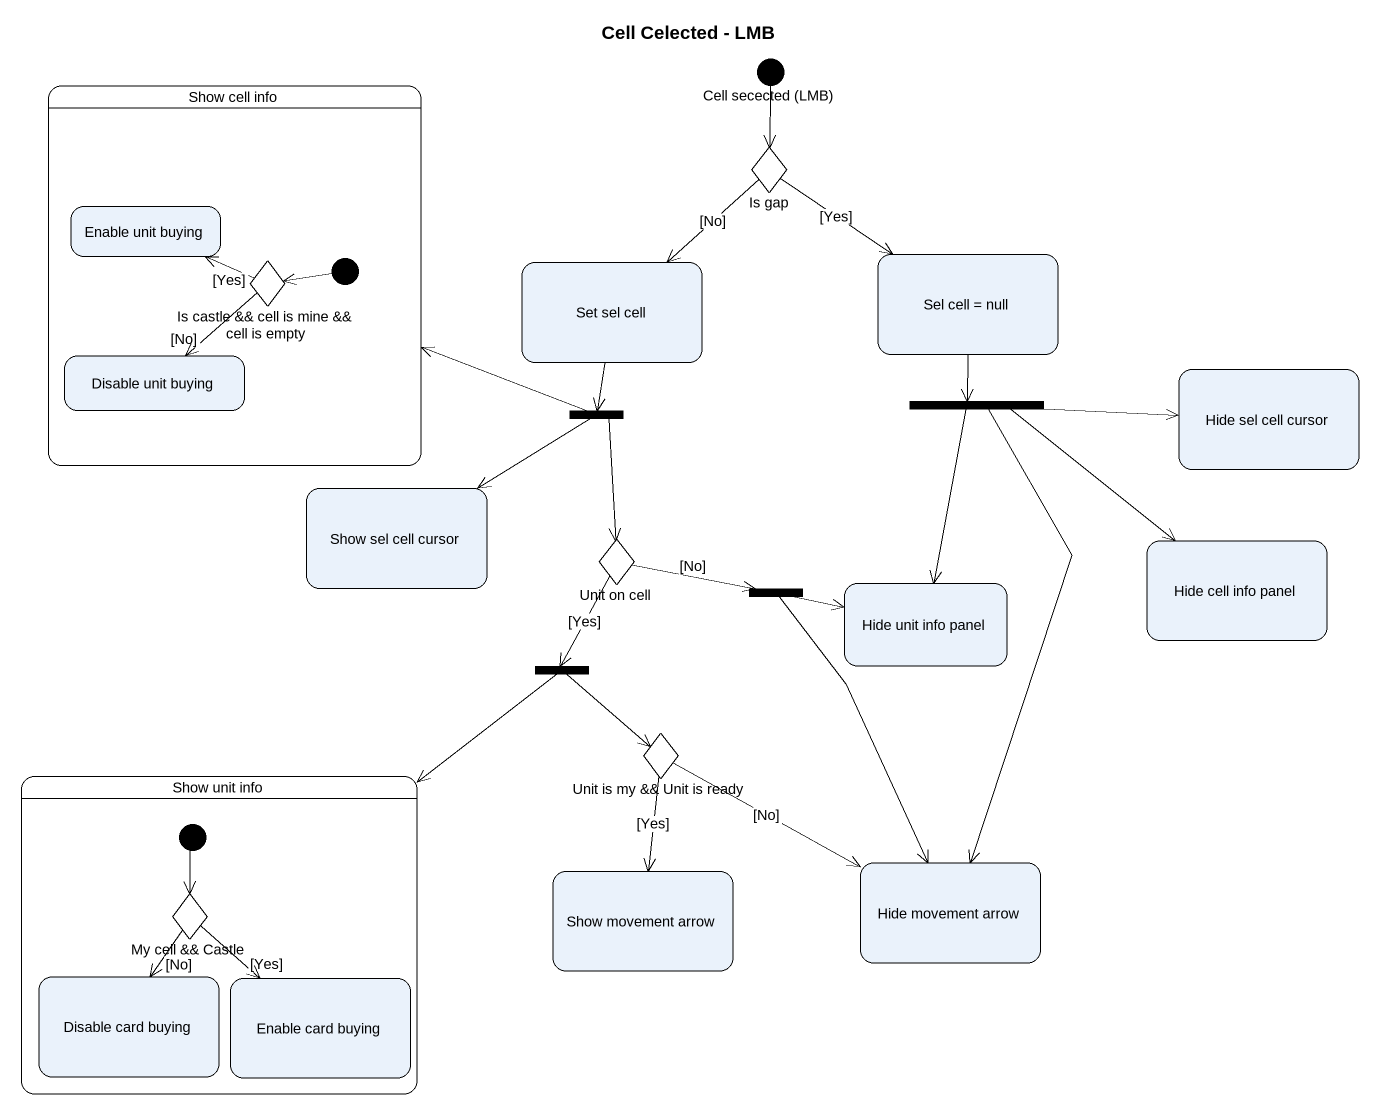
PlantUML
@startuml
title Cell Celected - LMB
hide empty description
state "Show cell info" as Show_cell_info {
  state "Enable unit buying" as Enable_unit_buying
  state "Is castle && cell is mine && cell is empty" as Is_castle_cell_is_mine_cell <<choice>>
  state "Disable unit buying" as Disable_unit_buying
  [*] -left-> Is_castle_cell_is_mine_cell
}
state "Cell secected (LMB)" as Cell_secected_LMB <<start>>
state "Is gap" as Is_gap <<choice>>
state "Set sel cell" as Set_sel_cell
state "Sel cell = null" as Sel_cell_null
state "Hide sel cell cursor" as Hide_sel_cell_cursor
state fork1 <<fork>>
state fork2 <<fork>>
state "Show sel cell cursor" as Show_sel_cell_cursor
state "Unit on cell" as Unit_on_cell <<choice>>
state "Hide cell info panel" as Hide_cell_info_panel
state fork3 <<fork>>
state "Hide unit info panel" as Hide_unit_info_panel
state fork4 <<fork>>
state "Unit is my && Unit is ready" as Unit_is_my_Unit_is_ready <<choice>>
state "Show unit info" as Show_unit_info {
  state "My cell && Castle" as My_cell_Castle <<choice>>
  state "Disable card buying" as Disable_card_buying
  state "Enable card buying" as Enable_card_buying
  [*] --> My_cell_Castle
}
state "Show movement arrow" as Show_movement_arrow
state "Hide movement arrow" as Hide_movement_arrow
Cell_secected_LMB --> Is_gap
Is_gap --> Set_sel_cell : [No]
Is_gap --> Sel_cell_null : [Yes]
Is_castle_cell_is_mine_cell -left-> Enable_unit_buying : [Yes]
Is_castle_cell_is_mine_cell --> Disable_unit_buying : [No]
Set_sel_cell --> fork1
Sel_cell_null --> fork2
fork1 -left-> Show_cell_info
fork1 --> Show_sel_cell_cursor
fork1 --> Unit_on_cell
fork2 -right-> Hide_sel_cell_cursor
fork2 --> Hide_cell_info_panel
fork2 --> Hide_unit_info_panel
fork2 --> Hide_movement_arrow
Unit_on_cell -right-> fork3 : [No]
Unit_on_cell --> fork4 : [Yes]
fork3 -right-> Hide_unit_info_panel
fork3 --> Hide_movement_arrow
fork4 --> Unit_is_my_Unit_is_ready
fork4 --> Show_unit_info
Unit_is_my_Unit_is_ready --> Show_movement_arrow : [Yes]
Unit_is_my_Unit_is_ready -right-> Hide_movement_arrow : [No]
My_cell_Castle --> Disable_card_buying : [No]
My_cell_Castle --> Enable_card_buying : [Yes]
@enduml
